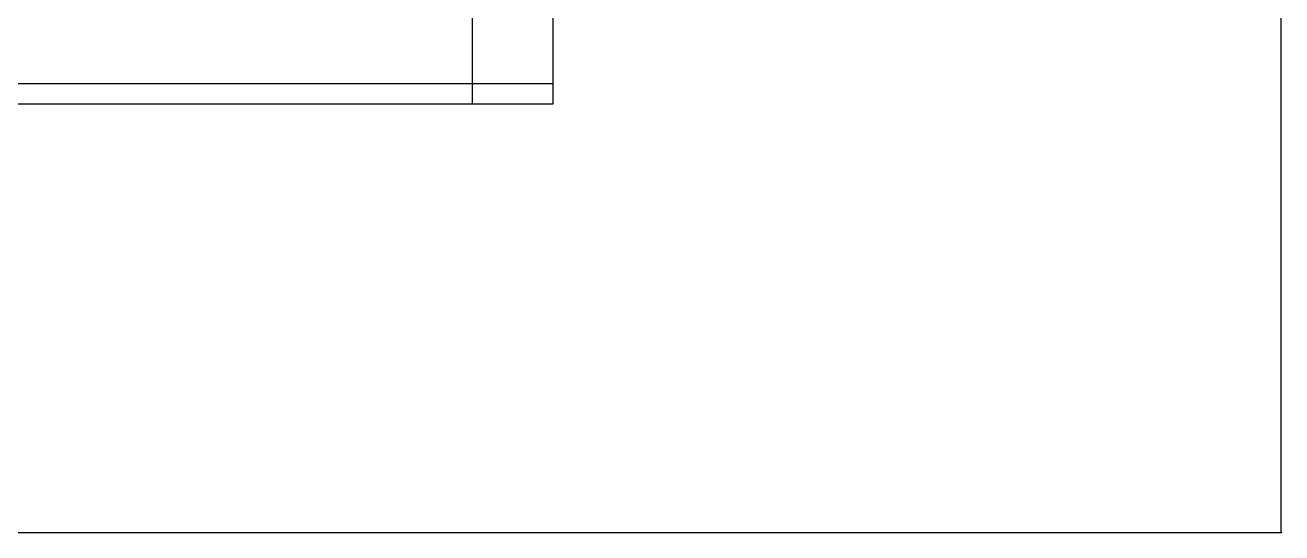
# Model space of a CAD drawing. Header units: millimetres. Extents: x 150937 to 394412, y 327166 to 584759.
# Drawn here: x 246144.9 to 246300.3, y 486435.3 to 486498.1 of the extents above; entities that cross this region are included whole.
import ezdxf

# ---------------------------------------------------------------- set-up
doc = ezdxf.new("R2010")
doc.units = ezdxf.units.MM

# ---------------------------------------------------------------- blocks, each defined once
blk = doc.blocks.new('C-1S UP RIGHT')
for p, q in [((120, 0), (120, -267.16)), ((20, -214.12), (20, -74.12)), ((30, -214.12), (30, -74.12)), ((-225.85, -211.62), (30, -211.62)), ((30, -214.12), (30, -211.62)), ((-225.85, -214.12), (30, -214.12)), ((20, -214.12), (30, -214.12)), ((120.12, -267.16), (-501.68, -267.16))]:
    blk.add_line(p, q)

msp = doc.modelspace()

# ---------------------------------------------------------------- block references
msp.add_blockref('C-1S UP RIGHT', (246180.208, 486702.485))

doc.saveas('drawing.dxf')
